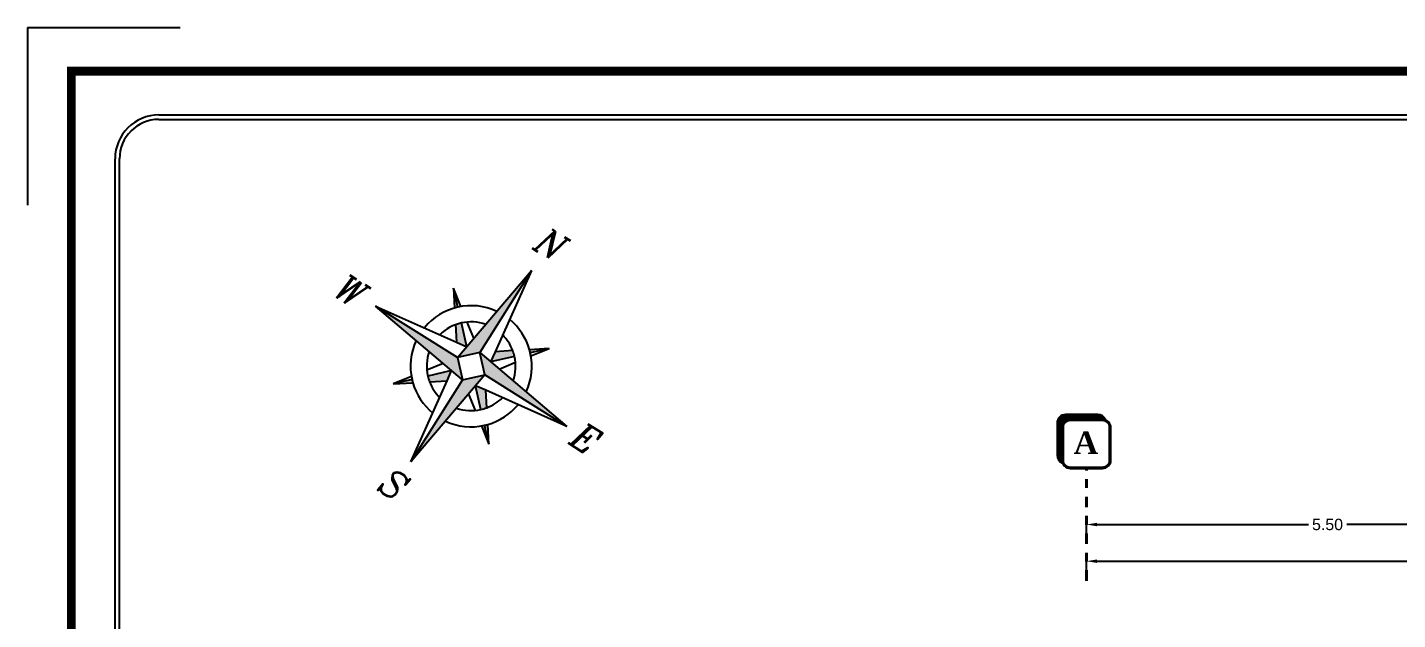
# Model space of a CAD drawing. Header units: metres. Extents: x -1655 to 449, y 40 to 361.
# Drawn here: x 181.14 to 196.77, y 63.41 to 70.18 of the extents above; entities that cross this region are included whole.
import ezdxf

# ---------------------------------------------------------------- set-up
doc = ezdxf.new("R2010")
doc.units = ezdxf.units.M
doc.header["$MEASUREMENT"] = 0
doc.linetypes.add('ACAD_ISO10W100', pattern=[18, 12, -3, 0, -3])
for name, color, linetype, lineweight in [('dimention', 2, 'Continuous', 13), ('Layer1', 1, 'Continuous', 40), ('Layer4', 252, 'Continuous', 25)]:
    doc.layers.add(name, color=color, linetype=linetype, lineweight=lineweight)
for name, color, linetype in [('hatch', 8, 'Continuous'), ('LEG', 7, 'Continuous'), ('TEXT', 3, 'Continuous')]:
    doc.layers.add(name, color=color, linetype=linetype)
doc.styles.add('ITALICC', font='italicc.shx', dxfattribs={"height": 2})
doc.styles.add('style1', font='arial.ttf')
doc.styles.add('TIMES NEW ROMAN', font='times.ttf', dxfattribs={"height": 0.2})
doc.dimstyles.new('sitting', dxfattribs={"dimtxt": 0.13, "dimasz": 0.12, "dimexe": 0.05, "dimexo": 0.05, "dimgap": 0.05, "dimtad": 0, "dimzin": 0, "dimdsep": 46, "dimtxsty": 'style1', "dimcen": 0, "dimazin": 0, "dimtm": 1e-09, "dimtfac": 1, "dimtofl": 0, "dimtmove": 1, "dimatfit": 3, "dimldrblk": 'DOT', "dimfxl": 0.1, "dimfxlon": 1, "dimtolj": 1, "dimtzin": 0, "dimarcsym": 0})

# ---------------------------------------------------------------- blocks, each defined once
blk = doc.blocks.new('kadr behi')
at = {"layer": 'Layer4'}
for p, q in [((5021.237, 2012.631), (5021.237, 2010.601)), ((5021.237, 2012.631), (5022.978, 2012.631)), ((5022.737, 2011.631), (5061.737, 2011.631)), ((5022.737, 2011.581), (5061.737, 2011.581)), ((5022.237, 1988.273), (5022.237, 2011.131)), ((5022.287, 1988.491), (5022.287, 2011.131))]:
    blk.add_line(p, q, dxfattribs=at)
at = {"layer": 'Layer4', "const_width": 0.1}
blk.add_lwpolyline([(5021.737, 2012.131), (5062.737, 2012.131), (5062.737, 1983.431), (5021.737, 1983.431)], close=True, dxfattribs=at)
at = {"layer": 'Layer4'}
for radius in [0.5, 0.45]:
    blk.add_arc((5022.737, 2011.131), radius, 90, 180, dxfattribs=at)
blk = doc.blocks.new('axis')
at = {"layer": 'hatch'}
h = blk.add_hatch(dxfattribs=at)
h.set_pattern_fill('ANSI31', color=256, scale=0.003, angle=90)
h.set_pattern_definition([(135, (0, 0), (-0.00673519209, -0.00673519209), [])])
h.paths.add_polyline_path([(767.48, 242.255, 0.414214), (767.384, 242.159), (767.384, 241.79, 0.308343), (767.445, 241.701, -0.09388), (767.438, 241.736), (767.438, 242.105, -0.414214), (767.534, 242.201), (767.903, 242.201, -0.09388), (767.938, 242.194, 0.308343), (767.848, 242.255)])
at = {"layer": 'Layer4'}
blk.add_lwpolyline([(767.938, 242.194, 0.308343), (767.848, 242.255), (767.48, 242.255, 0.414214), (767.384, 242.159), (767.384, 241.79, 0.308343), (767.445, 241.701, 0.308343)], format="xyb", dxfattribs=at)
for points in [[(767.534, 241.64), (767.903, 241.64, 0.414214), (767.999, 241.736), (767.999, 242.105, 0.414214), (767.903, 242.201), (767.534, 242.201, 0.414214), (767.438, 242.105), (767.438, 241.736, 0.414214)], [(767.534, 241.655), (767.903, 241.655, 0.414214), (767.984, 241.736), (767.984, 242.105, 0.414214), (767.903, 242.186), (767.534, 242.186, 0.414214), (767.453, 242.105), (767.453, 241.736, 0.414214)]]:
    blk.add_lwpolyline(points, format="xyb", close=True, dxfattribs=at)
blk = doc.blocks.new('*D116')
at = {"layer": 'DEFPOINTS', "color": 0, "transparency": 16777216}
for p in [(6603.94, 1855.689), (6598.438, 1855.047), (6603.94, 1855.047)]:
    blk.add_point(p, dxfattribs=at)
at = {"layer": 'dimention', "color": 0, "lineweight": -2, "transparency": 16777216}
for p, q in [((6598.438, 1855.589), (6598.438, 1855.739)), ((6598.558, 1855.689), (6600.97, 1855.689)), ((6603.82, 1855.689), (6601.408, 1855.689)), ((6603.94, 1855.589), (6603.94, 1855.739))]:
    blk.add_line(p, q, dxfattribs=at)
at = {"layer": 'dimention', "color": 0, "transparency": 16777216}
for points in [[(6598.558, 1855.709), (6598.558, 1855.669), (6598.438, 1855.689)], [(6603.82, 1855.709), (6603.82, 1855.669), (6603.94, 1855.689)]]:
    blk.add_solid(points, dxfattribs=at)
at = {"layer": 'dimention', "color": 0, "transparency": 16777216, "insert": (6601.189, 1855.689), "char_height": 0.13, "attachment_point": 5, "style": 'style1'}
blk.add_mtext('\\A1;5.50', dxfattribs=at)
blk = doc.blocks.new('_Dot')
at = {"color": 0, "linetype": 'ByBlock', "lineweight": -2}
blk.add_line((-0.5, 0), (-1, 0), dxfattribs=at)
at = {"color": 0, "linetype": 'ByBlock', "const_width": 0.5}
blk.add_lwpolyline([(-0.25, 0, 1), (0.25, 0, 1)], format="xyb", close=True, dxfattribs=at)
blk = doc.blocks.new('*D114')
at = {"layer": 'DEFPOINTS', "color": 0, "transparency": 16777216}
for p in [(6615.44, 1855.27), (6598.438, 1855.047), (6615.44, 1855.047)]:
    blk.add_point(p, dxfattribs=at)
at = {"layer": 'dimention', "color": 0, "lineweight": -2, "transparency": 16777216}
for p, q in [((6598.438, 1855.17), (6598.438, 1855.32)), ((6615.44, 1855.17), (6615.44, 1855.32)), ((6598.558, 1855.27), (6606.676, 1855.27)), ((6615.32, 1855.27), (6607.202, 1855.27))]:
    blk.add_line(p, q, dxfattribs=at)
at = {"layer": 'dimention', "color": 0, "transparency": 16777216}
for points in [[(6598.558, 1855.29), (6598.558, 1855.25), (6598.438, 1855.27)], [(6615.32, 1855.29), (6615.32, 1855.25), (6615.44, 1855.27)]]:
    blk.add_solid(points, dxfattribs=at)
at = {"layer": 'dimention', "color": 0, "transparency": 16777216, "insert": (6606.939, 1855.27), "char_height": 0.13, "attachment_point": 5, "style": 'style1'}
blk.add_mtext('\\A1;17.00', dxfattribs=at)
blk = doc.blocks.new('AXBANDI123ABC')
at = {"layer": 'Layer1', "linetype": 'ACAD_ISO10W100', "ltscale": 0.01}
blk.add_line((6598.438, 1855.047), (6598.438, 1856.33), dxfattribs=at)
at = {"layer": 'Layer1', "rotation": 0.008750763624052858}
blk.add_blockref('axis', (5830.756, 1614.573), dxfattribs=at)
at = {"layer": 'TEXT', "color": 9, "true_color": 0xc7c8ca, "insert": (6598.571, 1856.751), "char_height": 0.2556, "attachment_point": 3, "rotation": 0.0088, "style": 'TIMES NEW ROMAN'}
blk.add_mtext_dynamic_manual_height_columns('{\\fTimes New Roman|b1|i0|c0|p18;A}', width=0.30135, gutter_width=12.5, heights=[0], dxfattribs=at)
at = {"layer": 'dimention', "color": 9, "true_color": 0xc7c8ca}
for p2, distance, picture, middle in [((6603.94, 1855.047), 0.642, '*D116', (6601.189, 1855.689)), ((6615.44, 1855.047), 0.223, '*D114', (6606.939, 1855.27))]:
    dim = blk.add_aligned_dim(p1=(6598.438, 1855.047), p2=p2, distance=distance, dimstyle='sitting', override={"dimarcsym": 1}, dxfattribs=at)
    dim.commit()
    dim.dimension.update_dxf_attribs({"geometry": picture, "text_midpoint": middle})

msp = doc.modelspace()

# ---------------------------------------------------------------- hatches: boundary and pattern name
at = {"layer": 'LEG'}
h = msp.add_hatch(color=4, dxfattribs=at)
h.paths.add_polyline_path([(186.889, 67.397), (186.045, 66.403), (186.299, 66.461)])
h.paths.add_polyline_path([(187.293, 65.617), (186.299, 66.461), (186.357, 66.207)])
h.paths.add_polyline_path([(186.357, 66.207), (186.103, 66.149), (185.513, 65.213)])
h.paths.add_polyline_path([(186.103, 66.149), (186.045, 66.403), (185.109, 66.993)])
h = msp.add_hatch(color=5, dxfattribs=at)
edge = h.paths.add_edge_path()
edge.add_line((186.15, 66.528), (186.089, 66.8))
edge.add_ellipse((186.201, 66.305), major_axis=(-0.126, 0.491), ratio=1, start_angle=-1.6566, end_angle=6.0802)
edge.add_line((186.023, 66.78), (186.035, 66.579))
edge.add_line((186.035, 66.579), (186.15, 66.528))
edge = h.paths.add_edge_path()
edge.add_ellipse((186.201, 66.305), major_axis=(-0.172, 0.67), ratio=1, start_angle=-1.6566, end_angle=1.4071, ccw=False)
edge.add_line((186.048, 66.98), (185.999, 67.195))
edge.add_line((185.999, 67.195), (186.012, 66.97))
edge = h.paths.add_edge_path()
edge.add_line((186.475, 66.471), (186.423, 66.356))
edge.add_line((186.423, 66.356), (186.696, 66.417))
edge.add_ellipse((186.201, 66.305), major_axis=(-0.126, 0.491), ratio=1, start_angle=268.3434, end_angle=276.0802)
edge.add_line((186.676, 66.483), (186.475, 66.471))
edge = h.paths.add_edge_path()
edge.add_ellipse((186.201, 66.305), major_axis=(-0.172, 0.67), ratio=1, start_angle=268.3434, end_angle=271.4071, ccw=False)
edge.add_line((186.875, 66.458), (187.091, 66.507))
edge.add_line((187.091, 66.507), (186.866, 66.494))
edge = h.paths.add_edge_path()
edge.add_line((186.251, 66.083), (186.313, 65.81))
edge.add_ellipse((186.201, 66.305), major_axis=(0.491, 0.126), ratio=1, start_angle=268.3434, end_angle=276.0802)
edge.add_line((186.379, 65.83), (186.367, 66.031))
edge.add_line((186.367, 66.031), (186.251, 66.083))
edge = h.paths.add_edge_path()
edge.add_line((186.354, 65.631), (186.403, 65.415))
edge.add_line((186.403, 65.415), (186.39, 65.64))
edge.add_ellipse((186.201, 66.305), major_axis=(-0.172, 0.67), ratio=1, start_angle=178.3434, end_angle=181.4071, ccw=False)
edge = h.paths.add_edge_path()
edge.add_line((185.978, 66.255), (185.706, 66.193))
edge.add_ellipse((186.201, 66.305), major_axis=(0.491, 0.126), ratio=1, start_angle=178.3434, end_angle=186.0802)
edge.add_line((185.726, 66.127), (185.927, 66.139))
edge.add_line((185.927, 66.139), (185.978, 66.255))
edge = h.paths.add_edge_path()
edge.add_ellipse((186.201, 66.305), major_axis=(-0.172, 0.67), ratio=1, start_angle=88.3434, end_angle=91.4071, ccw=False)
edge.add_line((185.526, 66.152), (185.311, 66.103))
edge.add_line((185.311, 66.103), (185.536, 66.116))

# ---------------------------------------------------------------- linework, layer by layer
at = {"layer": 'LEG', "color": 4}
for p, q in [((186.045, 66.403), (186.889, 67.397)), ((186.889, 67.397), (186.299, 66.461)), ((186.084, 66.987), (185.999, 67.195)), ((186.103, 66.149), (185.109, 66.993)), ((186.045, 66.403), (185.109, 66.993)), ((186.233, 66.624), (186.156, 66.81)), ((186.299, 66.461), (186.045, 66.403)), ((186.357, 66.207), (186.299, 66.461)), ((186.299, 66.461), (187.293, 65.617)), ((186.883, 66.422), (187.091, 66.507)), ((185.882, 66.337), (185.696, 66.26)), ((186.045, 66.403), (186.103, 66.149)), ((186.52, 66.273), (186.706, 66.35)), ((185.519, 66.188), (185.311, 66.103)), ((186.357, 66.207), (185.513, 65.213)), ((186.103, 66.149), (185.513, 65.213)), ((186.103, 66.149), (186.357, 66.207)), ((187.293, 65.617), (186.357, 66.207)), ((186.169, 65.986), (186.246, 65.8)), ((186.318, 65.623), (186.403, 65.415))]:
    msp.add_line(p, q, dxfattribs=at)
at = {"layer": 'LEG', "color": 5}
for p, q in [((186.889, 67.397), (186.475, 66.471)), ((186.048, 66.98), (185.999, 67.195)), ((185.999, 67.195), (186.012, 66.97)), ((185.109, 66.993), (186.035, 66.579)), ((186.023, 66.78), (186.035, 66.579)), ((186.15, 66.528), (186.089, 66.8)), ((186.035, 66.579), (186.15, 66.528)), ((186.475, 66.471), (186.423, 66.356)), ((186.676, 66.483), (186.475, 66.471)), ((187.091, 66.507), (186.866, 66.494)), ((187.091, 66.507), (186.875, 66.458)), ((186.696, 66.417), (186.423, 66.356)), ((185.526, 66.152), (185.311, 66.103)), ((185.513, 65.213), (185.927, 66.139)), ((185.978, 66.255), (185.706, 66.193)), ((185.726, 66.127), (185.927, 66.139)), ((185.927, 66.139), (185.978, 66.255)), ((185.311, 66.103), (185.536, 66.116)), ((186.367, 66.031), (186.251, 66.083)), ((186.313, 65.81), (186.251, 66.083)), ((186.379, 65.83), (186.367, 66.031)), ((187.293, 65.617), (186.367, 66.031)), ((186.403, 65.415), (186.354, 65.631)), ((186.403, 65.415), (186.39, 65.64))]:
    msp.add_line(p, q, dxfattribs=at)
for major_axis, start_param, end_param in [((-0.172, 0.67), -0.689197, 0.631373), ((0.67, 0.172), 0.024559, 0.631373), ((-0.172, 0.67), 0.881599, 1.541884), ((0.67, 0.172), 5.593988, 6.254273), ((-0.172, 0.67), 1.595355, 2.202169), ((0.67, 0.172), 4.736948, 5.343762), ((0.67, 0.172), 4.023192, 4.683477)]:
    msp.add_ellipse((186.201, 66.305), major_axis=major_axis, ratio=1, start_param=start_param, end_param=end_param, dxfattribs=at)
at = {"layer": 'LEG', "color": 4}
for major_axis, start_param, end_param in [((0.491, 0.126), 0.982563, 2.101205), ((-0.126, 0.491), -1.464677, -1.040387), ((-0.126, 0.491), 0.982563, 1.541884), ((-0.126, 0.491), 4.124155, 4.683477), ((0.491, 0.126), 3.247712, 3.672002), ((-0.126, 0.491), 2.553359, 3.11268), ((0.491, 0.126), 4.818509, 5.242798)]:
    msp.add_ellipse((186.201, 66.305), major_axis=major_axis, ratio=1, start_param=start_param, end_param=end_param, dxfattribs=at)
at = {"layer": 'LEG', "color": 7}
for major_axis, start_param, end_param in [((-0.126, 0.491), 4.683477, 4.818509), ((-0.172, 0.67), 4.683477, 4.736948), ((-0.172, 0.67), 1.541884, 1.595355), ((0.491, 0.126), 3.11268, 3.247712), ((0.491, 0.126), 4.683477, 4.818509), ((-0.172, 0.67), 3.11268, 3.166151)]:
    msp.add_ellipse((186.201, 66.305), major_axis=major_axis, ratio=1, start_param=start_param, end_param=end_param, dxfattribs=at)

# ---------------------------------------------------------------- block references
for name, p in [('kadr behi', (-4840.099, -1942.456)), ('AXBANDI123ABC', (-6405.217, -1791.192))]:
    msp.add_blockref(name, p)

# ---------------------------------------------------------------- texts
at = {"layer": 'LEG', "color": 140, "style": 'ITALICC', "oblique": 360}
for s, p in [('N', (186.897, 67.655)), ('W', (184.599, 67.123)), ('E', (187.306, 65.429)), ('S', (185.113, 64.904))]:
    msp.add_text(s, height=0.303, rotation=327.7801, dxfattribs=at).set_placement(p)

doc.saveas('drawing.dxf')
